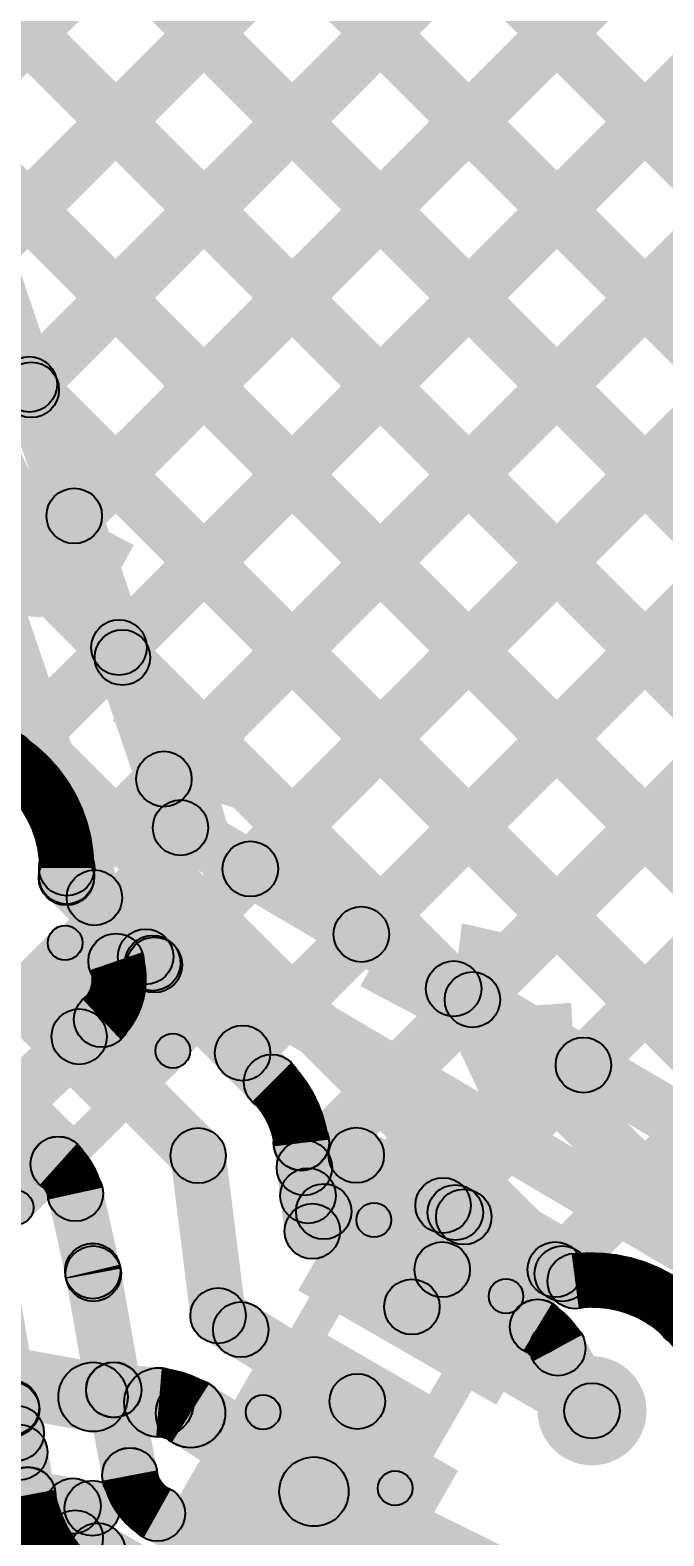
# Model space of a CAD drawing. Header units: millimetres. Extents: x 2.72 to 4.82, y 2.46 to 3.29.
# Drawn here: x 3.5769 to 3.6684, y 2.647 to 2.8643 of the extents above; entities that cross this region are included whole.
import ezdxf

# ---------------------------------------------------------------- set-up
doc = ezdxf.new("R2010")
doc.units = ezdxf.units.MM
doc.header["$MEASUREMENT"] = 0
for name, color, linetype in [('BottomLayer', 5, 'Continuous'), ('BottomPaste', 16, 'Continuous'), ('BottomSolder', 6, 'Continuous'), ('TopLayer', 1, 'Continuous'), ('TopOverlay', 2, 'Continuous'), ('TopPaste', 8, 'Continuous'), ('TopSolder', 216, 'Continuous'), ('ViaHoleLayer', 16, 'Continuous')]:
    doc.layers.add(name, color=color, linetype=linetype)

# ---------------------------------------------------------------- blocks, each defined once
blk = doc.blocks.new('CAP_0201_B_19')
at = {"layer": 'BottomLayer'}
for points in [[(-0.01772, 0.00591), (-0.00591, 0.00591), (-0.00591, -0.00591), (-0.01772, -0.00591)], [(0.00591, 0.00591), (0.01772, 0.00591), (0.01772, -0.00591), (0.00591, -0.00591)]]:
    blk.add_hatch(color=5, dxfattribs=at).paths.add_polyline_path(points)
at = {"layer": 'BottomPaste'}
for points in [[(-0.01772, 0.00591), (-0.00591, 0.00591), (-0.00591, -0.00591), (-0.01772, -0.00591)], [(0.00591, 0.00591), (0.01772, 0.00591), (0.01772, -0.00591), (0.00591, -0.00591)]]:
    blk.add_hatch(color=16, dxfattribs=at).paths.add_polyline_path(points)
at = {"layer": 'BottomSolder'}
for points in [[(-0.01988, 0.00807), (-0.00374, 0.00807), (-0.00374, -0.00807), (-0.01988, -0.00807)], [(0.00374, 0.00807), (0.01988, 0.00807), (0.01988, -0.00807), (0.00374, -0.00807)]]:
    blk.add_hatch(color=6, dxfattribs=at).paths.add_polyline_path(points)
blk = doc.blocks.new('R__0402_B_55')
at = {"layer": 'BottomLayer'}
for points in [[(-0.0095, 0.0125), (-0.0095, -0.0125), (-0.0275, -0.0125), (-0.0275, 0.0125)], [(0.0275, 0.0125), (0.0275, -0.0125), (0.0095, -0.0125), (0.0095, 0.0125)]]:
    blk.add_hatch(color=5, dxfattribs=at).paths.add_polyline_path(points)
at = {"layer": 'BottomPaste'}
for points in [[(-0.0095, 0.0125), (-0.0095, -0.0125), (-0.0275, -0.0125), (-0.0275, 0.0125)], [(0.0275, 0.0125), (0.0275, -0.0125), (0.0095, -0.0125), (0.0095, 0.0125)]]:
    blk.add_hatch(color=16, dxfattribs=at).paths.add_polyline_path(points)
at = {"layer": 'BottomSolder'}
for points in [[(-0.0055, 0.0165), (-0.0055, -0.0165), (-0.0315, -0.0165), (-0.0315, 0.0165)], [(0.0315, 0.0165), (0.0315, -0.0165), (0.0055, -0.0165), (0.0055, 0.0165)]]:
    blk.add_hatch(color=6, dxfattribs=at).paths.add_polyline_path(points)
blk = doc.blocks.new('LED_0201_109')
at = {"layer": 'TopLayer'}
for points in [[(-0.01181, 0.00689), (-0.00394, 0.00689), (-0.00394, -0.00689), (-0.01181, -0.00689)], [(0.00394, 0.00689), (0.01181, 0.00689), (0.01181, -0.00689), (0.00394, -0.00689)]]:
    blk.add_hatch(color=1, dxfattribs=at).paths.add_polyline_path(points)
at = {"layer": 'TopOverlay'}
h = blk.add_hatch(color=2, dxfattribs=at)
edge = h.paths.add_edge_path()
edge.add_arc((-0.016, 0.011), 0.0025, 0, 360)
h = blk.add_hatch(color=2, dxfattribs=at)
edge = h.paths.add_edge_path()
edge.add_arc((-0.016, 0.011), 0.0025, 0, 360)
for points in [[(-0.016, 0.0085), (-0.016, 0.0135), (0.016, 0.0135), (0.016, 0.0085)], [(-0.0185, 0.011), (-0.0135, 0.011), (-0.0135, -0.011), (-0.0185, -0.011)], [(0.013, -0.011), (0.017, -0.011), (0.017, 0.011), (0.013, 0.011)], [(0.016, -0.013), (0.029, -0.013), (0.029, 0.013), (0.016, 0.013)], [(-0.016, -0.0135), (-0.016, -0.0085), (0.016, -0.0085), (0.016, -0.0135)]]:
    blk.add_hatch(color=2, dxfattribs=at).paths.add_polyline_path(points)
h = blk.add_hatch(color=2, dxfattribs=at)
edge = h.paths.add_edge_path()
edge.add_arc((0.016, 0.011), 0.0025, 0, 360)
h = blk.add_hatch(color=2, dxfattribs=at)
edge = h.paths.add_edge_path()
edge.add_arc((-0.016, -0.011), 0.0025, 0, 360)
h = blk.add_hatch(color=2, dxfattribs=at)
edge = h.paths.add_edge_path()
edge.add_arc((-0.016, -0.011), 0.0025, 0, 360)
h = blk.add_hatch(color=2, dxfattribs=at)
edge = h.paths.add_edge_path()
edge.add_arc((0.016, -0.011), 0.0025, 0, 360)
at = {"layer": 'TopPaste'}
for points in [[(-0.01181, 0.00689), (-0.00394, 0.00689), (-0.00394, -0.00689), (-0.01181, -0.00689)], [(0.00394, 0.00689), (0.01181, 0.00689), (0.01181, -0.00689), (0.00394, -0.00689)]]:
    blk.add_hatch(color=8, dxfattribs=at).paths.add_polyline_path(points)
at = {"layer": 'TopSolder'}
for points in [[(-0.01398, 0.00906), (-0.00177, 0.00906), (-0.00177, -0.00906), (-0.01398, -0.00906)], [(0.00177, 0.00906), (0.01398, 0.00906), (0.01398, -0.00906), (0.00177, -0.00906)]]:
    blk.add_hatch(color=216, dxfattribs=at).paths.add_polyline_path(points)
at = {"layer": 'TopOverlay'}
for centre in [(-0.016, 0.011), (-0.016, 0.011), (0.016, 0.011), (-0.016, -0.011), (-0.016, -0.011), (0.016, -0.011)]:
    blk.add_circle(centre, 0.0025, dxfattribs=at)
blk = doc.blocks.new('LED_0201_110')
at = {"layer": 'TopLayer'}
for points in [[(-0.01181, 0.00689), (-0.00394, 0.00689), (-0.00394, -0.00689), (-0.01181, -0.00689)], [(0.00394, 0.00689), (0.01181, 0.00689), (0.01181, -0.00689), (0.00394, -0.00689)]]:
    blk.add_hatch(color=1, dxfattribs=at).paths.add_polyline_path(points)
at = {"layer": 'TopOverlay'}
h = blk.add_hatch(color=2, dxfattribs=at)
edge = h.paths.add_edge_path()
edge.add_arc((-0.016, 0.011), 0.0025, 0, 360)
h = blk.add_hatch(color=2, dxfattribs=at)
edge = h.paths.add_edge_path()
edge.add_arc((-0.016, 0.011), 0.0025, 0, 360)
for points in [[(-0.016, 0.0085), (-0.016, 0.0135), (0.016, 0.0135), (0.016, 0.0085)], [(-0.0185, 0.011), (-0.0135, 0.011), (-0.0135, -0.011), (-0.0185, -0.011)], [(0.013, -0.011), (0.017, -0.011), (0.017, 0.011), (0.013, 0.011)], [(0.016, -0.013), (0.029, -0.013), (0.029, 0.013), (0.016, 0.013)], [(-0.016, -0.0135), (-0.016, -0.0085), (0.016, -0.0085), (0.016, -0.0135)]]:
    blk.add_hatch(color=2, dxfattribs=at).paths.add_polyline_path(points)
h = blk.add_hatch(color=2, dxfattribs=at)
edge = h.paths.add_edge_path()
edge.add_arc((0.016, 0.011), 0.0025, 0, 360)
h = blk.add_hatch(color=2, dxfattribs=at)
edge = h.paths.add_edge_path()
edge.add_arc((-0.016, -0.011), 0.0025, 0, 360)
h = blk.add_hatch(color=2, dxfattribs=at)
edge = h.paths.add_edge_path()
edge.add_arc((-0.016, -0.011), 0.0025, 0, 360)
h = blk.add_hatch(color=2, dxfattribs=at)
edge = h.paths.add_edge_path()
edge.add_arc((0.016, -0.011), 0.0025, 0, 360)
at = {"layer": 'TopPaste'}
for points in [[(-0.01181, 0.00689), (-0.00394, 0.00689), (-0.00394, -0.00689), (-0.01181, -0.00689)], [(0.00394, 0.00689), (0.01181, 0.00689), (0.01181, -0.00689), (0.00394, -0.00689)]]:
    blk.add_hatch(color=8, dxfattribs=at).paths.add_polyline_path(points)
at = {"layer": 'TopSolder'}
for points in [[(-0.01398, 0.00906), (-0.00177, 0.00906), (-0.00177, -0.00906), (-0.01398, -0.00906)], [(0.00177, 0.00906), (0.01398, 0.00906), (0.01398, -0.00906), (0.00177, -0.00906)]]:
    blk.add_hatch(color=216, dxfattribs=at).paths.add_polyline_path(points)
at = {"layer": 'TopOverlay'}
for centre in [(-0.016, 0.011), (-0.016, 0.011), (0.016, 0.011), (-0.016, -0.011), (-0.016, -0.011), (0.016, -0.011)]:
    blk.add_circle(centre, 0.0025, dxfattribs=at)

msp = doc.modelspace()

# ---------------------------------------------------------------- hatches: boundary and pattern name
at = {"layer": 'BottomLayer'}
for points in [[(3.56669, 2.84827), (3.56104, 2.85393), (3.88505, 3.17795), (3.89071, 3.17229)], [(3.57317, 2.82929), (3.56751, 2.83495), (3.91051, 3.17795), (3.91616, 3.17229)], [(3.57964, 2.8103), (3.57398, 2.81596), (3.93596, 3.17795), (3.94162, 3.17229)], [(3.58611, 2.79132), (3.58045, 2.79698), (3.96142, 3.17795), (3.96708, 3.17229)], [(3.59258, 2.77234), (3.58692, 2.77799), (3.95738, 3.14846), (3.96304, 3.1428)], [(3.59905, 2.75335), (3.59339, 2.75901), (3.92017, 3.08579), (3.92583, 3.08013)], [(3.61153, 2.74038), (3.60588, 2.74603), (3.92017, 3.06033), (3.92583, 3.05467)], [(3.55917, 2.95187), (3.56483, 2.95752), (3.70566, 2.81669), (3.7, 2.81104)], [(3.55921, 2.92637), (3.56487, 2.93202), (3.69222, 2.80467), (3.68657, 2.79902)], [(3.55977, 2.90036), (3.56542, 2.90602), (3.78184, 2.6896), (3.77619, 2.68394)], [(3.56032, 2.87435), (3.56598, 2.88001), (3.75339, 2.6926), (3.74773, 2.68694)], [(3.56109, 2.84812), (3.56675, 2.85378), (3.72493, 2.69559), (3.71928, 2.68994)], [(3.56255, 2.84258), (3.57012, 2.84516), (3.6024, 2.75044), (3.59483, 2.74786)], [(3.54835, 2.83774), (3.55592, 2.84032), (3.59, 2.74034), (3.58243, 2.73776)], [(3.57425, 2.80951), (3.57991, 2.81516), (3.69648, 2.69859), (3.69082, 2.69293)], [(3.62755, 2.73094), (3.62189, 2.7366), (3.68505, 2.79976), (3.69071, 2.7941)], [(3.64357, 2.7215), (3.63791, 2.72716), (3.69111, 2.78036), (3.69677, 2.7747)], [(3.58741, 2.77089), (3.59307, 2.77655), (3.64087, 2.72875), (3.63521, 2.72309)], [(3.65958, 2.71206), (3.65393, 2.71772), (3.71052, 2.77431), (3.71618, 2.76866)], [(3.59659, 2.7457), (3.60065, 2.7526), (3.69029, 2.69978), (3.68622, 2.69288)], [(3.58418, 2.7356), (3.58824, 2.7425), (3.68548, 2.6852), (3.68141, 2.67831)], [(3.58243, 2.73776), (3.59, 2.74034), (3.59312, 2.73119), (3.58555, 2.7286)], [(3.56938, 2.69914), (3.5639, 2.70497), (3.58451, 2.72438), (3.58999, 2.71856)], [(3.63432, 2.68195), (3.63844, 2.68881), (3.6522, 2.68055), (3.64808, 2.67369)], [(3.64804, 2.67371), (3.65223, 2.68053), (3.65224, 2.68052), (3.64805, 2.6737)], [(3.56623, 2.66551), (3.56802, 2.67535), (3.58689, 2.67192), (3.58511, 2.66208)], [(3.64955, 2.67214), (3.65657, 2.67597), (3.66151, 2.66692), (3.65449, 2.66308)], [(3.58558, 2.66202), (3.58642, 2.67198), (3.59593, 2.67119), (3.59509, 2.66122)], [(3.5974, 2.66046), (3.60277, 2.66889), (3.62056, 2.65756), (3.61519, 2.64912)], [(3.59743, 2.66043), (3.60271, 2.66893), (3.60272, 2.66892), (3.59744, 2.66043)], [(3.56358, 2.65075), (3.56501, 2.65862), (3.58382, 2.6552), (3.58239, 2.64733)], [(3.61566, 2.64886), (3.62009, 2.65782), (3.65131, 2.64242), (3.64688, 2.63346)], [(3.61271, 2.63439), (3.60405, 2.63939), (3.61355, 2.65584), (3.62221, 2.65084)], [(3.58689, 2.64467), (3.57996, 2.64867), (3.58243, 2.65295), (3.58936, 2.64895)], [(3.58143, 2.64321), (3.58543, 2.65014), (3.63133, 2.62364), (3.62733, 2.61671)], [(3.54269, 2.59517), (3.53704, 2.60083), (3.58384, 2.64763), (3.58949, 2.64197)]]:
    msp.add_hatch(color=5, dxfattribs=at).paths.add_polyline_path(points)
h = msp.add_hatch(color=5, dxfattribs=at)
edge = h.paths.add_edge_path()
edge.add_arc((3.57681, 2.81313), 0.004, 0, 360)
h = msp.add_hatch(color=5, dxfattribs=at)
edge = h.paths.add_edge_path()
edge.add_arc((3.57708, 2.81234), 0.004, 0, 360)
h = msp.add_hatch(color=5, dxfattribs=at)
edge = h.paths.add_edge_path()
edge.add_arc((3.58328, 2.79415), 0.004, 0, 360)
h = msp.add_hatch(color=5, dxfattribs=at)
edge = h.paths.add_edge_path()
edge.add_arc((3.58975, 2.77516), 0.004, 0, 360)
h = msp.add_hatch(color=5, dxfattribs=at)
edge = h.paths.add_edge_path()
edge.add_arc((3.59024, 2.77372), 0.004, 0, 360)
h = msp.add_hatch(color=5, dxfattribs=at)
edge = h.paths.add_edge_path()
edge.add_arc((3.59622, 2.75618), 0.004, 0, 360)
h = msp.add_hatch(color=5, dxfattribs=at)
edge = h.paths.add_edge_path()
edge.add_arc((3.59862, 2.74915), 0.004, 0, 360)
h = msp.add_hatch(color=5, dxfattribs=at)
edge = h.paths.add_edge_path()
edge.add_arc((3.59862, 2.74915), 0.004, 0, 360)
h = msp.add_hatch(color=5, dxfattribs=at)
edge = h.paths.add_edge_path()
edge.add_arc((3.6087, 2.74321), 0.004, 0, 360)
h = msp.add_hatch(color=5, dxfattribs=at)
edge = h.paths.add_edge_path()
edge.add_arc((3.58621, 2.73905), 0.004, 0, 360)
h = msp.add_hatch(color=5, dxfattribs=at)
edge = h.paths.add_edge_path()
edge.add_arc((3.58621, 2.73905), 0.004, 0, 360)
h = msp.add_hatch(color=5, dxfattribs=at)
edge = h.paths.add_edge_path()
edge.add_arc((3.58621, 2.73905), 0.004, 0, 360)
h = msp.add_hatch(color=5, dxfattribs=at)
edge = h.paths.add_edge_path()
edge.add_arc((3.62472, 2.73377), 0.004, 0, 360)
h = msp.add_hatch(color=5, dxfattribs=at)
edge = h.paths.add_edge_path()
edge.add_arc((3.58933, 2.72989), 0.004, 0, 360)
h = msp.add_hatch(color=5, dxfattribs=at)
edge = h.paths.add_edge_path()
edge.add_arc((3.58933, 2.72989), 0.004, 0, 360)
h = msp.add_hatch(color=5, dxfattribs=at)
edge = h.paths.add_edge_path()
edge.add_arc((3.63804, 2.72592), 0.004, 0, 360)
h = msp.add_hatch(color=5, dxfattribs=at)
edge = h.paths.add_edge_path()
edge.add_arc((3.64074, 2.72433), 0.004, 0, 360)
h = msp.add_hatch(color=5, dxfattribs=at)
edge = h.paths.add_edge_path()
edge.add_arc((3.58725, 2.72147), 0.004, 0, 360)
h = msp.add_hatch(color=5, dxfattribs=at)
edge = h.paths.add_edge_path()
edge.add_arc((3.58725, 2.72147), 0.004, 0, 360)
h = msp.add_hatch(color=5, dxfattribs=at)
edge = h.paths.add_edge_path()
edge.add_arc((3.65676, 2.71489), 0.004, 0, 360)
h = msp.add_hatch(color=5, dxfattribs=at)
edge = h.paths.add_edge_path()
edge.add_arc((3.63638, 2.68538), 0.004, 0, 360)
h = msp.add_hatch(color=5, dxfattribs=at)
edge = h.paths.add_edge_path()
edge.add_arc((3.65014, 2.67712), 0.004, 0, 360)
h = msp.add_hatch(color=5, dxfattribs=at)
edge = h.paths.add_edge_path()
edge.add_arc((3.65014, 2.67712), 0.004, 0, 360)
h = msp.add_hatch(color=5, dxfattribs=at)
edge = h.paths.add_edge_path()
edge.add_arc((3.65015, 2.67711), 0.004, 0, 360)
h = msp.add_hatch(color=5, dxfattribs=at)
edge = h.paths.add_edge_path()
edge.add_arc((3.65015, 2.67711), 0.004, 0, 360)
h = msp.add_hatch(color=5, dxfattribs=at)
edge = h.paths.add_edge_path()
edge.add_arc((3.65306, 2.67406), 0.004, 0, 360)
h = msp.add_hatch(color=5, dxfattribs=at)
edge = h.paths.add_edge_path()
edge.add_arc((3.65306, 2.67406), 0.004, 0, 360)
h = msp.add_hatch(color=5, dxfattribs=at)
edge = h.paths.add_edge_path()
edge.add_arc((3.658, 2.665), 0.00787, 0, 360)
h = msp.add_hatch(color=5, dxfattribs=at)
edge = h.paths.add_edge_path()
edge.add_arc((3.586, 2.667), 0.005, 0, 360)
h = msp.add_hatch(color=5, dxfattribs=at)
edge = h.paths.add_edge_path()
edge.add_arc((3.586, 2.667), 0.005, 0, 360)
h = msp.add_hatch(color=5, dxfattribs=at)
edge = h.paths.add_edge_path()
edge.add_arc((3.59551, 2.66621), 0.005, 0, 360)
h = msp.add_hatch(color=5, dxfattribs=at)
edge = h.paths.add_edge_path()
edge.add_arc((3.59551, 2.66621), 0.005, 0, 360)
h = msp.add_hatch(color=5, dxfattribs=at)
edge = h.paths.add_edge_path()
edge.add_arc((3.60007, 2.66468), 0.005, 0, 360)
h = msp.add_hatch(color=5, dxfattribs=at)
edge = h.paths.add_edge_path()
edge.add_arc((3.60007, 2.66468), 0.005, 0, 360)
h = msp.add_hatch(color=5, dxfattribs=at)
edge = h.paths.add_edge_path()
edge.add_arc((3.60008, 2.66467), 0.005, 0, 360)
h = msp.add_hatch(color=5, dxfattribs=at)
edge = h.paths.add_edge_path()
edge.add_arc((3.60008, 2.66467), 0.005, 0, 360)
h = msp.add_hatch(color=5, dxfattribs=at)
edge = h.paths.add_edge_path()
edge.add_arc((3.658, 2.665), 0.004, 0, 360)
h = msp.add_hatch(color=5, dxfattribs=at)
edge = h.paths.add_edge_path()
edge.add_arc((3.61788, 2.65334), 0.005, 0, 360)
h = msp.add_hatch(color=5, dxfattribs=at)
edge = h.paths.add_edge_path()
edge.add_arc((3.61788, 2.65334), 0.005, 0, 360)
h = msp.add_hatch(color=5, dxfattribs=at)
edge = h.paths.add_edge_path()
edge.add_arc((3.61788, 2.65334), 0.005, 0, 360)
h = msp.add_hatch(color=5, dxfattribs=at)
edge = h.paths.add_edge_path()
edge.add_arc((3.58311, 2.65126), 0.004, 0, 360)
h = msp.add_hatch(color=5, dxfattribs=at)
edge = h.paths.add_edge_path()
edge.add_arc((3.5859, 2.65095), 0.004, 0, 360)
h = msp.add_hatch(color=5, dxfattribs=at)
edge = h.paths.add_edge_path()
edge.add_arc((3.58343, 2.64667), 0.004, 0, 360)
h = msp.add_hatch(color=5, dxfattribs=at)
edge = h.paths.add_edge_path()
edge.add_arc((3.58343, 2.64667), 0.004, 0, 360)
h = msp.add_hatch(color=5, dxfattribs=at)
edge = h.paths.add_edge_path()
edge.add_arc((3.58667, 2.6448), 0.004, 0, 360)
at = {"layer": 'TopLayer'}
for points in [[(3.54853, 2.83011), (3.54288, 2.83577), (3.89599, 3.18889), (3.90165, 3.18323)], [(3.54885, 2.80498), (3.5432, 2.81063), (3.92144, 3.18888), (3.9271, 3.18322)], [(3.5532, 2.78387), (3.54754, 2.78952), (3.94688, 3.18887), (3.95254, 3.18321)], [(3.56523, 2.77045), (3.55958, 2.7761), (3.97233, 3.18886), (3.97799, 3.1832)], [(3.57652, 2.75627), (3.57086, 2.76193), (3.95738, 3.14846), (3.96304, 3.1428)], [(3.585, 2.73931), (3.57935, 2.74496), (3.95917, 3.12479), (3.96483, 3.11913)], [(3.59768, 2.72653), (3.59203, 2.73219), (3.94338, 3.08354), (3.94903, 3.07788)], [(3.5266, 2.98443), (3.53226, 2.99009), (3.70566, 2.81669), (3.7, 2.81104)], [(3.52923, 2.95635), (3.53489, 2.962), (3.69222, 2.80467), (3.68657, 2.79902)], [(3.53747, 2.92265), (3.54313, 2.92831), (3.79956, 2.67188), (3.79391, 2.66622)], [(3.52917, 2.9055), (3.53483, 2.91116), (3.77816, 2.66782), (3.77251, 2.66216)], [(3.52567, 2.88354), (3.53133, 2.8892), (3.75408, 2.66644), (3.74843, 2.66079)], [(3.54106, 2.84269), (3.54672, 2.84835), (3.72915, 2.66592), (3.7235, 2.66026)], [(3.53775, 2.82055), (3.54341, 2.82621), (3.69622, 2.6734), (3.69056, 2.66774)], [(3.61041, 2.7138), (3.60475, 2.71946), (3.68505, 2.79976), (3.69071, 2.7941)], [(3.55606, 2.77678), (3.56172, 2.78244), (3.65654, 2.68762), (3.65088, 2.68196)], [(3.61933, 2.69726), (3.61367, 2.70292), (3.69111, 2.78036), (3.69677, 2.7747)], [(3.63934, 2.69182), (3.63368, 2.69747), (3.71052, 2.77431), (3.71618, 2.76866)], [(3.65553, 2.68255), (3.64987, 2.6882), (3.73644, 2.77477), (3.7421, 2.76912)], [(3.57934, 2.73913), (3.58499, 2.74479), (3.59642, 2.73336), (3.59076, 2.7277)], [(3.59178, 2.72678), (3.59744, 2.73244), (3.6146, 2.71527), (3.60894, 2.70961)], [(3.5156, 2.71542), (3.52126, 2.72108), (3.57773, 2.6646), (3.57208, 2.65895)], [(3.58117, 2.71617), (3.58683, 2.72183), (3.60399, 2.70466), (3.59834, 2.69901)], [(3.5702, 2.70488), (3.57553, 2.71085), (3.58365, 2.70359), (3.57831, 2.69762)], [(3.57829, 2.69765), (3.58367, 2.70356), (3.58369, 2.70355), (3.5783, 2.69763)], [(3.61209, 2.70315), (3.62002, 2.70415), (3.62162, 2.69142), (3.61368, 2.69042)], [(3.62111, 2.68892), (3.61418, 2.69292), (3.62051, 2.70388), (3.62744, 2.69988)], [(3.62198, 2.69842), (3.62598, 2.70534), (3.64028, 2.69709), (3.63628, 2.69016)], [(3.5972, 2.70134), (3.60513, 2.70233), (3.60802, 2.67923), (3.60008, 2.67824)], [(3.57956, 2.69548), (3.58737, 2.69722), (3.58986, 2.68605), (3.58206, 2.6843)], [(3.61418, 2.69321), (3.61984, 2.69887), (3.62212, 2.69659), (3.61646, 2.69093)], [(3.6375, 2.68953), (3.64149, 2.69646), (3.65757, 2.68718), (3.65357, 2.68025)], [(3.58204, 2.68438), (3.58988, 2.68597), (3.58988, 2.68597), (3.58204, 2.68437)], [(3.5821, 2.68409), (3.58998, 2.68548), (3.59293, 2.66874), (3.58505, 2.66735)], [(3.56735, 2.68137), (3.57523, 2.68276), (3.57815, 2.66616), (3.57028, 2.66477)], [(3.60195, 2.67533), (3.60615, 2.68214), (3.60942, 2.68013), (3.60522, 2.67332)], [(3.63, 2.67654), (3.634, 2.68346), (3.66, 2.66846), (3.656, 2.66154)], [(3.60522, 2.67332), (3.60942, 2.68013), (3.62622, 2.66977), (3.62203, 2.66296)], [(3.58505, 2.66734), (3.59293, 2.66874), (3.59294, 2.6687), (3.58506, 2.6673)], [(3.58507, 2.66726), (3.59293, 2.66874), (3.59524, 2.65642), (3.58738, 2.65495)], [(3.57033, 2.66448), (3.57819, 2.66596), (3.5805, 2.65366), (3.57263, 2.65218)], [(3.48125, 2.55918), (3.47559, 2.56484), (3.57259, 2.66184), (3.57825, 2.65619)], [(3.58738, 2.65496), (3.59524, 2.65641), (3.59525, 2.65639), (3.58738, 2.65494)], [(3.59332, 2.64668), (3.59722, 2.65367), (3.63317, 2.6336), (3.62927, 2.62662)]]:
    msp.add_hatch(color=1, dxfattribs=at).paths.add_polyline_path(points)
h = msp.add_hatch(color=1, dxfattribs=at)
edge = h.paths.add_edge_path()
edge.add_arc((3.57369, 2.7591), 0.004, 0, 360)
h = msp.add_hatch(color=1, dxfattribs=at)
edge = h.paths.add_edge_path()
edge.add_arc((3.58221, 2.74332), 0.004, 0, 360)
h = msp.add_hatch(color=1, dxfattribs=at)
edge = h.paths.add_edge_path()
edge.add_arc((3.58216, 2.74196), 0.004, 0, 360)
h = msp.add_hatch(color=1, dxfattribs=at)
edge = h.paths.add_edge_path()
edge.add_arc((3.58218, 2.74213), 0.004, 0, 360)
h = msp.add_hatch(color=1, dxfattribs=at)
edge = h.paths.add_edge_path()
edge.add_arc((3.59359, 2.73053), 0.004, 0, 360)
h = msp.add_hatch(color=1, dxfattribs=at)
edge = h.paths.add_edge_path()
edge.add_arc((3.59461, 2.72961), 0.004, 0, 360)
h = msp.add_hatch(color=1, dxfattribs=at)
edge = h.paths.add_edge_path()
edge.add_arc((3.59486, 2.72936), 0.004, 0, 360)
h = msp.add_hatch(color=1, dxfattribs=at)
edge = h.paths.add_edge_path()
edge.add_arc((3.584, 2.719), 0.004, 0, 360)
h = msp.add_hatch(color=1, dxfattribs=at)
edge = h.paths.add_edge_path()
edge.add_arc((3.60758, 2.71663), 0.004, 0, 360)
h = msp.add_hatch(color=1, dxfattribs=at)
edge = h.paths.add_edge_path()
edge.add_arc((3.61177, 2.71244), 0.004, 0, 360)
h = msp.add_hatch(color=1, dxfattribs=at)
edge = h.paths.add_edge_path()
edge.add_arc((3.61177, 2.71244), 0.004, 0, 360)
h = msp.add_hatch(color=1, dxfattribs=at)
edge = h.paths.add_edge_path()
edge.add_arc((3.61177, 2.71244), 0.004, 0, 360)
h = msp.add_hatch(color=1, dxfattribs=at)
edge = h.paths.add_edge_path()
edge.add_arc((3.61605, 2.70369), 0.004, 0, 360)
h = msp.add_hatch(color=1, dxfattribs=at)
edge = h.paths.add_edge_path()
edge.add_arc((3.61606, 2.70365), 0.004, 0, 360)
h = msp.add_hatch(color=1, dxfattribs=at)
edge = h.paths.add_edge_path()
edge.add_arc((3.61606, 2.70365), 0.004, 0, 360)
h = msp.add_hatch(color=1, dxfattribs=at)
edge = h.paths.add_edge_path()
edge.add_arc((3.60117, 2.70183), 0.004, 0, 360)
h = msp.add_hatch(color=1, dxfattribs=at)
edge = h.paths.add_edge_path()
edge.add_arc((3.60117, 2.70183), 0.004, 0, 360)
h = msp.add_hatch(color=1, dxfattribs=at)
edge = h.paths.add_edge_path()
edge.add_arc((3.62398, 2.70188), 0.004, 0, 360)
h = msp.add_hatch(color=1, dxfattribs=at)
edge = h.paths.add_edge_path()
edge.add_arc((3.62398, 2.70188), 0.004, 0, 360)
h = msp.add_hatch(color=1, dxfattribs=at)
edge = h.paths.add_edge_path()
edge.add_arc((3.58098, 2.7006), 0.004, 0, 360)
h = msp.add_hatch(color=1, dxfattribs=at)
edge = h.paths.add_edge_path()
edge.add_arc((3.58098, 2.7006), 0.004, 0, 360)
h = msp.add_hatch(color=1, dxfattribs=at)
edge = h.paths.add_edge_path()
edge.add_arc((3.58099, 2.70059), 0.004, 0, 360)
h = msp.add_hatch(color=1, dxfattribs=at)
edge = h.paths.add_edge_path()
edge.add_arc((3.58099, 2.70059), 0.004, 0, 360)
h = msp.add_hatch(color=1, dxfattribs=at)
edge = h.paths.add_edge_path()
edge.add_arc((3.6165, 2.70009), 0.004, 0, 360)
h = msp.add_hatch(color=1, dxfattribs=at)
edge = h.paths.add_edge_path()
edge.add_arc((3.58346, 2.69635), 0.004, 0, 360)
h = msp.add_hatch(color=1, dxfattribs=at)
edge = h.paths.add_edge_path()
edge.add_arc((3.58346, 2.69635), 0.004, 0, 360)
h = msp.add_hatch(color=1, dxfattribs=at)
edge = h.paths.add_edge_path()
edge.add_arc((3.61701, 2.69604), 0.004, 0, 360)
h = msp.add_hatch(color=1, dxfattribs=at)
edge = h.paths.add_edge_path()
edge.add_arc((3.61929, 2.69376), 0.004, 0, 360)
h = msp.add_hatch(color=1, dxfattribs=at)
edge = h.paths.add_edge_path()
edge.add_arc((3.63651, 2.69464), 0.004, 0, 360)
h = msp.add_hatch(color=1, dxfattribs=at)
edge = h.paths.add_edge_path()
edge.add_arc((3.63828, 2.69362), 0.004, 0, 360)
h = msp.add_hatch(color=1, dxfattribs=at)
edge = h.paths.add_edge_path()
edge.add_arc((3.6395, 2.69299), 0.004, 0, 360)
h = msp.add_hatch(color=1, dxfattribs=at)
edge = h.paths.add_edge_path()
edge.add_arc((3.61765, 2.69092), 0.004, 0, 360)
h = msp.add_hatch(color=1, dxfattribs=at)
edge = h.paths.add_edge_path()
edge.add_arc((3.61765, 2.69092), 0.004, 0, 360)
h = msp.add_hatch(color=1, dxfattribs=at)
edge = h.paths.add_edge_path()
edge.add_arc((3.58596, 2.68518), 0.004, 0, 360)
h = msp.add_hatch(color=1, dxfattribs=at)
edge = h.paths.add_edge_path()
edge.add_arc((3.58596, 2.68518), 0.004, 0, 360)
h = msp.add_hatch(color=1, dxfattribs=at)
edge = h.paths.add_edge_path()
edge.add_arc((3.58596, 2.68517), 0.004, 0, 360)
h = msp.add_hatch(color=1, dxfattribs=at)
edge = h.paths.add_edge_path()
edge.add_arc((3.58596, 2.68517), 0.004, 0, 360)
h = msp.add_hatch(color=1, dxfattribs=at)
edge = h.paths.add_edge_path()
edge.add_arc((3.58604, 2.68479), 0.004, 0, 360)
h = msp.add_hatch(color=1, dxfattribs=at)
edge = h.paths.add_edge_path()
edge.add_arc((3.58604, 2.68479), 0.004, 0, 360)
h = msp.add_hatch(color=1, dxfattribs=at)
edge = h.paths.add_edge_path()
edge.add_arc((3.6527, 2.68538), 0.004, 0, 360)
h = msp.add_hatch(color=1, dxfattribs=at)
edge = h.paths.add_edge_path()
edge.add_arc((3.65371, 2.68479), 0.004, 0, 360)
h = msp.add_hatch(color=1, dxfattribs=at)
edge = h.paths.add_edge_path()
edge.add_arc((3.65557, 2.68372), 0.004, 0, 360)
h = msp.add_hatch(color=1, dxfattribs=at)
edge = h.paths.add_edge_path()
edge.add_arc((3.65557, 2.68372), 0.004, 0, 360)
h = msp.add_hatch(color=1, dxfattribs=at)
edge = h.paths.add_edge_path()
edge.add_arc((3.632, 2.68), 0.004, 0, 360)
h = msp.add_hatch(color=1, dxfattribs=at)
edge = h.paths.add_edge_path()
edge.add_arc((3.60405, 2.67873), 0.004, 0, 360)
h = msp.add_hatch(color=1, dxfattribs=at)
edge = h.paths.add_edge_path()
edge.add_arc((3.60405, 2.67873), 0.004, 0, 360)
h = msp.add_hatch(color=1, dxfattribs=at)
edge = h.paths.add_edge_path()
edge.add_arc((3.67123, 2.67846), 0.004, 0, 360)
h = msp.add_hatch(color=1, dxfattribs=at)
edge = h.paths.add_edge_path()
edge.add_arc((3.60732, 2.67672), 0.004, 0, 360)
h = msp.add_hatch(color=1, dxfattribs=at)
edge = h.paths.add_edge_path()
edge.add_arc((3.60732, 2.67672), 0.004, 0, 360)
h = msp.add_hatch(color=1, dxfattribs=at)
edge = h.paths.add_edge_path()
edge.add_arc((3.658, 2.665), 0.00787, 0, 360)
h = msp.add_hatch(color=1, dxfattribs=at)
edge = h.paths.add_edge_path()
edge.add_arc((3.58899, 2.66804), 0.004, 0, 360)
h = msp.add_hatch(color=1, dxfattribs=at)
edge = h.paths.add_edge_path()
edge.add_arc((3.58899, 2.66804), 0.004, 0, 360)
h = msp.add_hatch(color=1, dxfattribs=at)
edge = h.paths.add_edge_path()
edge.add_arc((3.589, 2.668), 0.004, 0, 360)
h = msp.add_hatch(color=1, dxfattribs=at)
edge = h.paths.add_edge_path()
edge.add_arc((3.589, 2.668), 0.004, 0, 360)
h = msp.add_hatch(color=1, dxfattribs=at)
edge = h.paths.add_edge_path()
edge.add_arc((3.57422, 2.66547), 0.004, 0, 360)
h = msp.add_hatch(color=1, dxfattribs=at)
edge = h.paths.add_edge_path()
edge.add_arc((3.57426, 2.66522), 0.004, 0, 360)
h = msp.add_hatch(color=1, dxfattribs=at)
edge = h.paths.add_edge_path()
edge.add_arc((3.62413, 2.66636), 0.004, 0, 360)
h = msp.add_hatch(color=1, dxfattribs=at)
edge = h.paths.add_edge_path()
edge.add_arc((3.658, 2.665), 0.004, 0, 360)
h = msp.add_hatch(color=1, dxfattribs=at)
edge = h.paths.add_edge_path()
edge.add_arc((3.57491, 2.66177), 0.004, 0, 360)
h = msp.add_hatch(color=1, dxfattribs=at)
edge = h.paths.add_edge_path()
edge.add_arc((3.57542, 2.65901), 0.004, 0, 360)
h = msp.add_hatch(color=1, dxfattribs=at)
edge = h.paths.add_edge_path()
edge.add_arc((3.59131, 2.65568), 0.004, 0, 360)
h = msp.add_hatch(color=1, dxfattribs=at)
edge = h.paths.add_edge_path()
edge.add_arc((3.59131, 2.65568), 0.004, 0, 360)
h = msp.add_hatch(color=1, dxfattribs=at)
edge = h.paths.add_edge_path()
edge.add_arc((3.59131, 2.65566), 0.004, 0, 360)
h = msp.add_hatch(color=1, dxfattribs=at)
edge = h.paths.add_edge_path()
edge.add_arc((3.59131, 2.65566), 0.004, 0, 360)
h = msp.add_hatch(color=1, dxfattribs=at)
edge = h.paths.add_edge_path()
edge.add_arc((3.57657, 2.65292), 0.004, 0, 360)
h = msp.add_hatch(color=1, dxfattribs=at)
edge = h.paths.add_edge_path()
edge.add_arc((3.57658, 2.65286), 0.004, 0, 360)
h = msp.add_hatch(color=1, dxfattribs=at)
edge = h.paths.add_edge_path()
edge.add_arc((3.59527, 2.65017), 0.004, 0, 360)
h = msp.add_hatch(color=1, dxfattribs=at)
edge = h.paths.add_edge_path()
edge.add_arc((3.59527, 2.65017), 0.004, 0, 360)
at = {"layer": 'ViaHoleLayer'}
h = msp.add_hatch(color=16, dxfattribs=at)
edge = h.paths.add_edge_path()
edge.add_arc((3.658, 2.665), 0.00591, 0, 360)

# ---------------------------------------------------------------- linework, layer by layer
at = {"layer": 'BottomLayer'}
for points, const_width in [([(3.58933, 2.72989, -0.294758), (3.58725, 2.72147)], 0.008), ([(3.65015, 2.67711, -0.134232), (3.65306, 2.67406)], 0.008), ([(3.59551, 2.66621, -0.122012), (3.60007, 2.66468)], 0.01)]:
    msp.add_lwpolyline(points, format="xyb", dxfattribs=dict(at, const_width=const_width))
for centre, radius in [((3.57681, 2.81313), 0.004), ((3.57708, 2.81234), 0.004), ((3.58328, 2.79415), 0.004), ((3.58975, 2.77516), 0.004), ((3.59024, 2.77372), 0.004), ((3.59622, 2.75618), 0.004), ((3.59862, 2.74915), 0.004), ((3.59862, 2.74915), 0.004), ((3.6087, 2.74321), 0.004), ((3.58621, 2.73905), 0.004), ((3.58621, 2.73905), 0.004), ((3.58621, 2.73905), 0.004), ((3.62472, 2.73377), 0.004), ((3.58933, 2.72989), 0.004), ((3.58933, 2.72989), 0.004), ((3.63804, 2.72592), 0.004), ((3.64074, 2.72433), 0.004), ((3.58725, 2.72147), 0.004), ((3.58725, 2.72147), 0.004), ((3.65676, 2.71489), 0.004), ((3.63638, 2.68538), 0.004), ((3.65014, 2.67712), 0.004), ((3.65014, 2.67712), 0.004), ((3.65015, 2.67711), 0.004), ((3.65015, 2.67711), 0.004), ((3.65306, 2.67406), 0.004), ((3.65306, 2.67406), 0.004), ((3.586, 2.667), 0.005), ((3.586, 2.667), 0.005), ((3.59551, 2.66621), 0.005), ((3.59551, 2.66621), 0.005), ((3.60007, 2.66468), 0.005), ((3.60007, 2.66468), 0.005), ((3.60008, 2.66467), 0.005), ((3.60008, 2.66467), 0.005), ((3.658, 2.665), 0.004), ((3.61788, 2.65334), 0.005), ((3.61788, 2.65334), 0.005), ((3.61788, 2.65334), 0.005), ((3.58311, 2.65126), 0.004), ((3.5859, 2.65095), 0.004), ((3.58343, 2.64667), 0.004), ((3.58343, 2.64667), 0.004), ((3.58667, 2.6448), 0.004)]:
    msp.add_circle(centre, radius, dxfattribs=at)
at = {"layer": 'TopLayer', "const_width": 0.008}
for points in [[(3.56903, 2.76131, -0.327036), (3.58221, 2.74332)], [(3.61177, 2.71244, -0.166781), (3.61605, 2.70369)], [(3.61177, 2.71244, -0.167569), (3.61606, 2.70365)], [(3.58099, 2.70059, -0.157109), (3.58346, 2.69635)], [(3.58596, 2.68517, -0.012166), (3.58604, 2.68479)], [(3.65557, 2.68372, -0.452501), (3.67687, 2.665)], [(3.59527, 2.65017, -0.221974), (3.59131, 2.65566)], [(3.58796, 2.63708, -0.221974), (3.57658, 2.65286)]]:
    msp.add_lwpolyline(points, format="xyb", dxfattribs=at)
at = {"layer": 'TopLayer'}
for centre in [(3.57369, 2.7591), (3.58221, 2.74332), (3.58216, 2.74196), (3.58218, 2.74213), (3.59359, 2.73053), (3.59461, 2.72961), (3.59486, 2.72936), (3.584, 2.719), (3.60758, 2.71663), (3.61177, 2.71244), (3.61177, 2.71244), (3.61177, 2.71244), (3.61605, 2.70369), (3.61606, 2.70365), (3.61606, 2.70365), (3.60117, 2.70183), (3.60117, 2.70183), (3.62398, 2.70188), (3.62398, 2.70188), (3.58098, 2.7006), (3.58098, 2.7006), (3.58099, 2.70059), (3.58099, 2.70059), (3.6165, 2.70009), (3.58346, 2.69635), (3.58346, 2.69635), (3.61701, 2.69604), (3.61929, 2.69376), (3.63651, 2.69464), (3.63828, 2.69362), (3.6395, 2.69299), (3.61765, 2.69092), (3.61765, 2.69092), (3.58596, 2.68518), (3.58596, 2.68518), (3.58596, 2.68517), (3.58596, 2.68517), (3.58604, 2.68479), (3.58604, 2.68479), (3.6527, 2.68538), (3.65371, 2.68479), (3.65557, 2.68372), (3.65557, 2.68372), (3.632, 2.68), (3.60405, 2.67873), (3.60405, 2.67873), (3.67123, 2.67846), (3.60732, 2.67672), (3.60732, 2.67672), (3.58899, 2.66804), (3.58899, 2.66804), (3.589, 2.668), (3.589, 2.668), (3.57422, 2.66547), (3.57426, 2.66522), (3.62413, 2.66636), (3.658, 2.665), (3.57491, 2.66177), (3.57542, 2.65901), (3.59131, 2.65568), (3.59131, 2.65568), (3.59131, 2.65566), (3.59131, 2.65566), (3.57657, 2.65292), (3.57658, 2.65286), (3.59527, 2.65017), (3.59527, 2.65017)]:
    msp.add_circle(centre, 0.004, dxfattribs=at)

# ---------------------------------------------------------------- block references
for name, p, rotation in [('LED_0201_110', (3.57843, 2.71343), 45), ('CAP_0201_B_19', (3.558, 2.694), 223), ('R__0402_B_55', (3.62713, 2.66936), 60), ('LED_0201_109', (3.62806, 2.67318), 60)]:
    msp.add_blockref(name, p, dxfattribs=dict(rotation=rotation))

# ---------------------------------------------------------------- texts
at = {"layer": 'TopOverlay'}
for rotation, p in [(28, (3.584, 2.749)), (45, (3.622, 2.713)), (60, (3.67, 2.685))]:
    msp.add_text('*', height=0.06, rotation=rotation, dxfattribs=at).set_placement(p)

doc.saveas('drawing.dxf')
